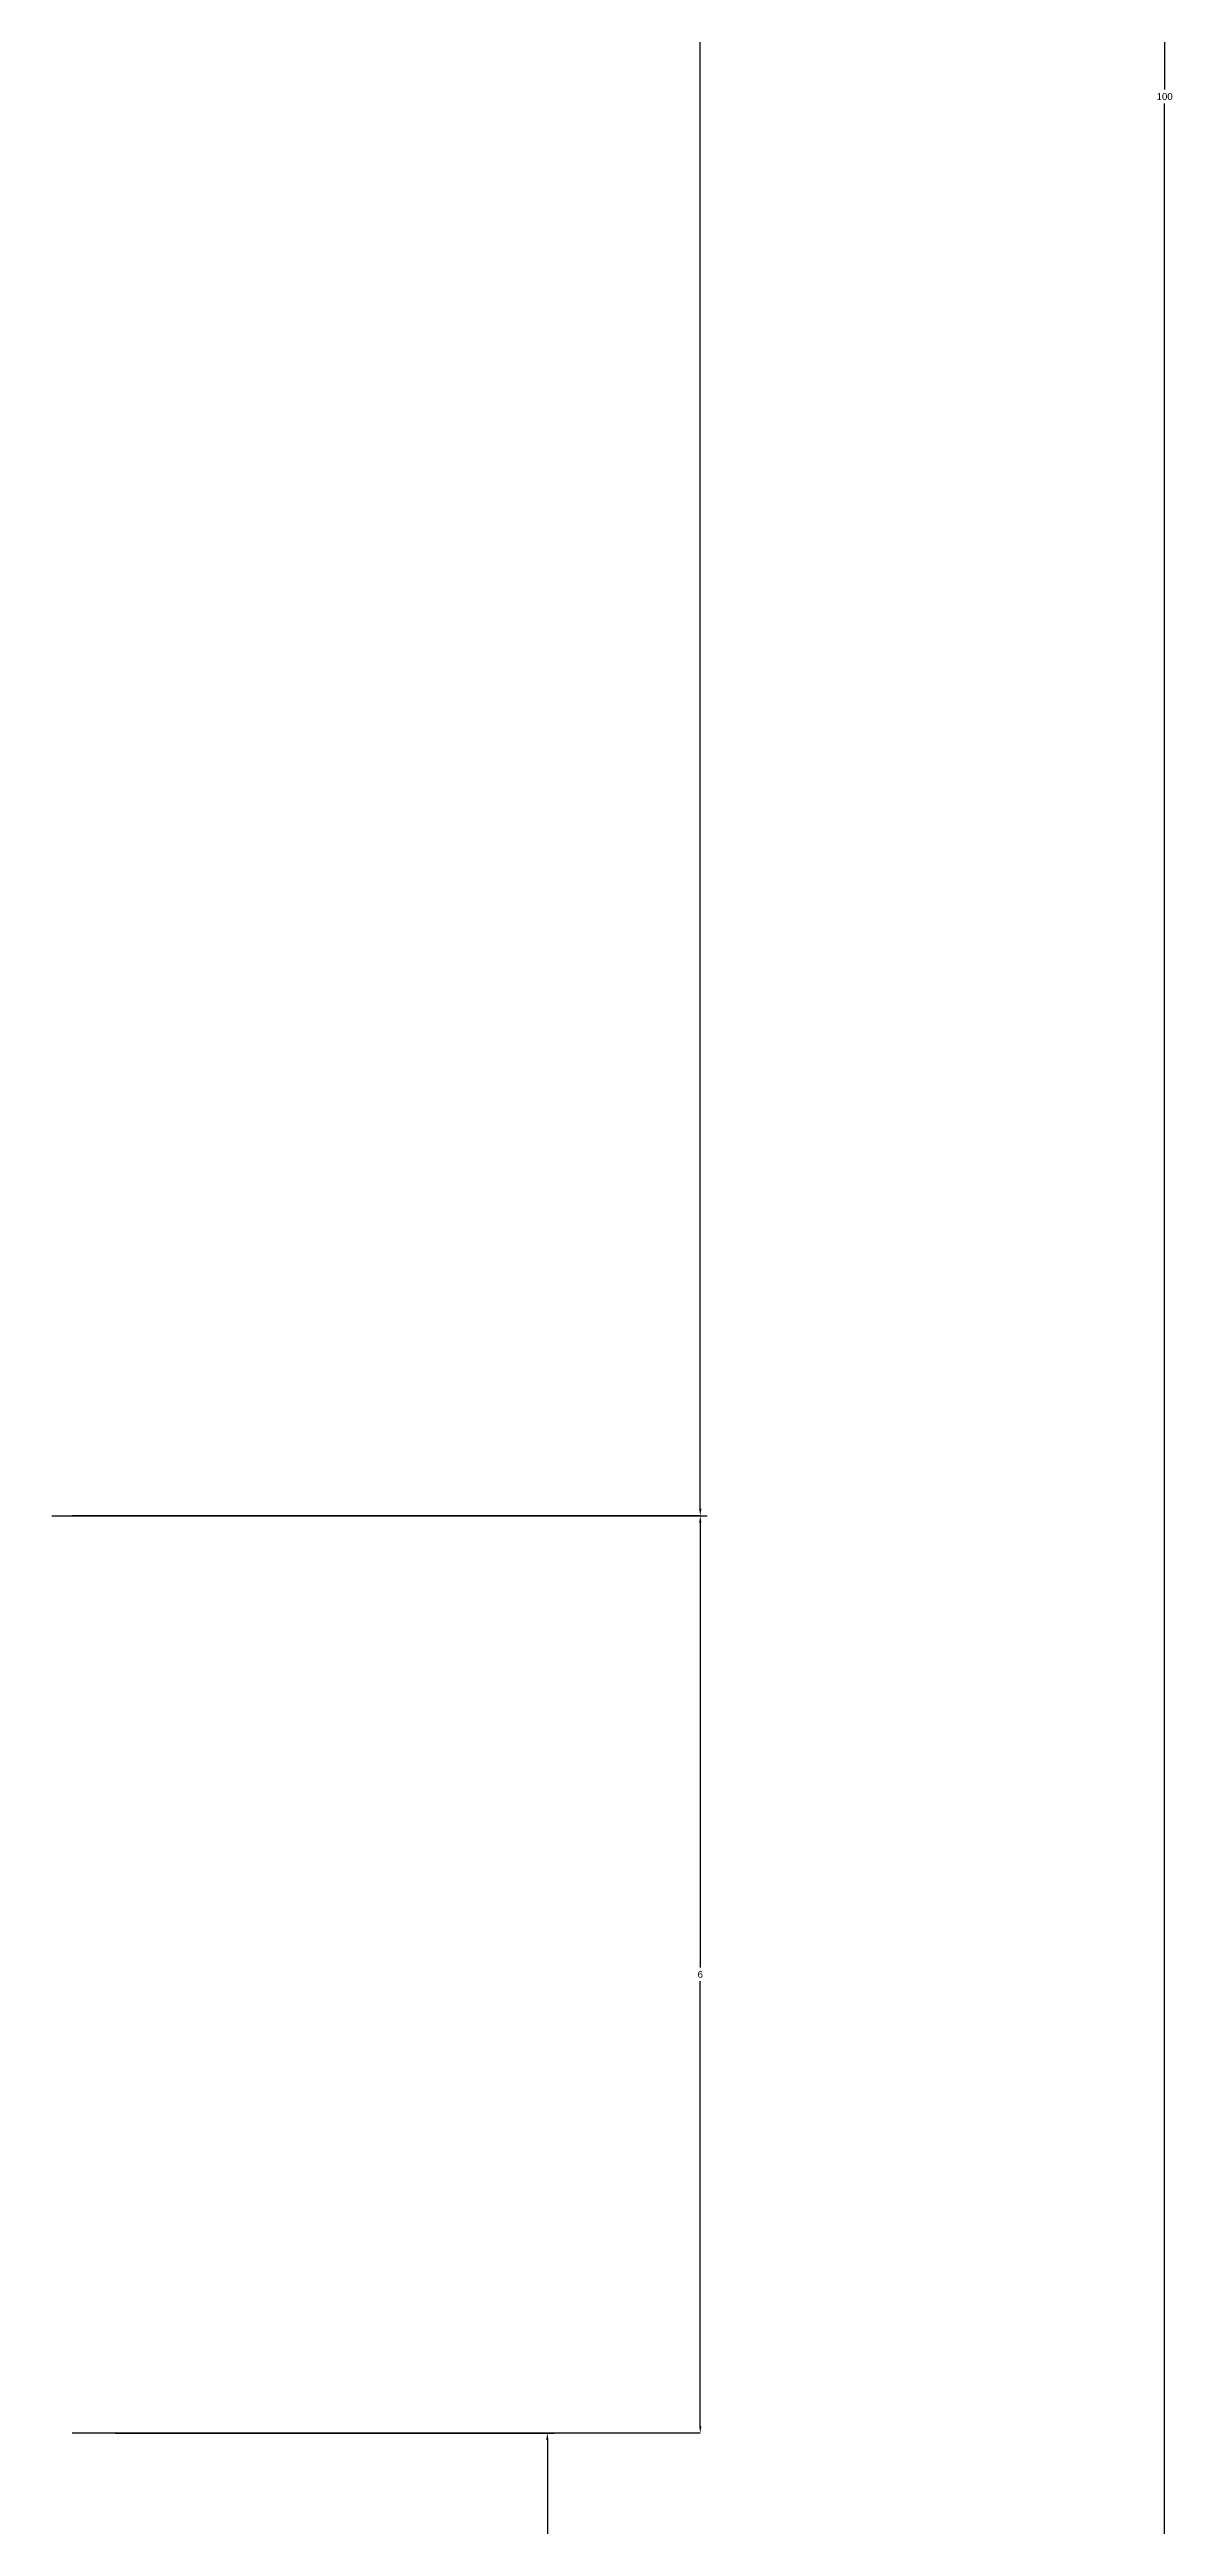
# Model space of a CAD drawing. Extents: x 386248 to 427517, y 4539405 to 4542296.
# Drawn here: x 415327.7 to 415357.1, y 4540647.9 to 4540712.7 of the extents above; entities that cross this region are included whole.
import ezdxf

# ---------------------------------------------------------------- set-up
doc = ezdxf.new("R2010")
doc.units = 0
doc.styles.get("Standard").update_dxf_attribs({"font": 'arial.ttf'})
doc.dimstyles.get("Standard").update_dxf_attribs({"dimtxt": 0.18, "dimasz": 0.18, "dimexe": 0.18, "dimexo": 0.0625, "dimgap": 0.09, "dimtad": 0, "dimtih": 1, "dimtoh": 1, "dimdec": 4, "dimzin": 0, "dimdsep": 46, "dimtxsty": 'Standard', "dimcen": 0.09, "dimadec": 0, "dimazin": 0, "dimtfac": 1, "dimtdec": 4, "dimtofl": 0, "dimtmove": 0, "dimatfit": 3, "dimfxl": 1, "dimtolj": 1, "dimtzin": 0, "dimarcsym": 0})

# ---------------------------------------------------------------- blocks, each defined once
blk = doc.blocks.new('*D3957')
at = {"color": 0, "lineweight": -2}
for p, q in [((415344.753, 4540674.115), (415344.753, 4540662.477)), ((415344.816, 4540674.295), (415344.933, 4540674.295)), ((415344.753, 4540650.475), (415344.753, 4540662.113)), ((415344.691, 4540650.295), (415344.573, 4540650.295))]:
    blk.add_line(p, q, dxfattribs=at)
at = {"color": 0}
for points in [[(415344.783, 4540674.115), (415344.723, 4540674.115), (415344.753, 4540674.295)], [(415344.723, 4540650.475), (415344.783, 4540650.475), (415344.753, 4540650.295)]]:
    blk.add_solid(points, dxfattribs=at)
at = {"layer": 'Defpoints', "color": 0}
for p in [(415344.753, 4540674.295), (415344.753, 4540674.295), (415344.753, 4540650.295)]:
    blk.add_point(p, dxfattribs=at)
at = {"color": 0, "insert": (415344.753, 4540662.295), "char_height": 0.18, "attachment_point": 5}
blk.add_mtext('\\A1;6', dxfattribs=at)
blk = doc.blocks.new('*D3958')
at = {"color": 0, "lineweight": -2}
for p, q in [((415329.449, 4540650.295), (415340.933, 4540650.295)), ((415340.753, 4540650.115), (415340.753, 4540619.199)), ((415340.753, 4540588.727), (415340.753, 4540618.835)), ((415329.926, 4540588.547), (415340.933, 4540588.547))]:
    blk.add_line(p, q, dxfattribs=at)
at = {"color": 0}
for points in [[(415340.783, 4540650.115), (415340.723, 4540650.115), (415340.753, 4540650.295)], [(415340.723, 4540588.727), (415340.783, 4540588.727), (415340.753, 4540588.547)]]:
    blk.add_solid(points, dxfattribs=at)
at = {"layer": 'Defpoints', "color": 0}
for p in [(415329.387, 4540650.295), (415340.753, 4540650.295), (415329.863, 4540588.547)]:
    blk.add_point(p, dxfattribs=at)
at = {"color": 0, "insert": (415340.753, 4540619.017), "char_height": 0.18, "attachment_point": 5}
blk.add_mtext('\\A1;30', dxfattribs=at)
blk = doc.blocks.new('*D3959')
at = {"color": 0, "lineweight": -2}
for p, q in [((415329.449, 4540754.295), (415344.933, 4540754.295)), ((415344.753, 4540754.115), (415344.753, 4540714.477)), ((415344.753, 4540674.475), (415344.753, 4540714.113)), ((415327.794, 4540674.295), (415344.933, 4540674.295))]:
    blk.add_line(p, q, dxfattribs=at)
at = {"color": 0}
for points in [[(415344.783, 4540754.115), (415344.723, 4540754.115), (415344.753, 4540754.295)], [(415344.723, 4540674.475), (415344.783, 4540674.475), (415344.753, 4540674.295)]]:
    blk.add_solid(points, dxfattribs=at)
at = {"layer": 'Defpoints', "color": 0}
for p in [(415329.387, 4540754.295), (415344.753, 4540754.295), (415327.731, 4540674.295)]:
    blk.add_point(p, dxfattribs=at)
at = {"color": 0, "insert": (415344.753, 4540714.295), "char_height": 0.18, "attachment_point": 5}
blk.add_mtext('\\A1;20', dxfattribs=at)
blk = doc.blocks.new('*D3960')
at = {"color": 0, "lineweight": -2}
for p, q in [((415356.9, 4540882.115), (415356.9, 4540711.603)), ((415356.963, 4540882.295), (415357.08, 4540882.295)), ((415356.9, 4540540.727), (415356.9, 4540711.239)), ((415356.838, 4540540.547), (415356.72, 4540540.547))]:
    blk.add_line(p, q, dxfattribs=at)
at = {"color": 0}
for points in [[(415356.93, 4540882.115), (415356.87, 4540882.115), (415356.9, 4540882.295)], [(415356.87, 4540540.727), (415356.93, 4540540.727), (415356.9, 4540540.547)]]:
    blk.add_solid(points, dxfattribs=at)
at = {"layer": 'Defpoints', "color": 0}
for p in [(415356.9, 4540882.295), (415356.9, 4540882.295), (415356.9, 4540540.547)]:
    blk.add_point(p, dxfattribs=at)
at = {"color": 0, "insert": (415356.9, 4540711.421), "char_height": 0.18, "attachment_point": 5}
blk.add_mtext('\\A1;100', dxfattribs=at)

msp = doc.modelspace()

# ---------------------------------------------------------------- linework, layer by layer
for p, q in [((415344.753, 4540674.295), (415328.324, 4540674.295)), ((415344.753, 4540650.295), (415328.324, 4540650.295))]:
    msp.add_line(p, q)

# ---------------------------------------------------------------- dimensions: what is measured, and where the dimension line sits
for base, p1, p2, text, picture, middle in [((415356.9, 4540882.295), (415356.9, 4540540.547), (415356.9, 4540882.295), '100', '*D3960', (415356.9, 4540711.421)), ((415344.753, 4540754.295), (415327.731, 4540674.295), (415329.387, 4540754.295), '20', '*D3959', (415344.753, 4540714.295)), ((415344.753, 4540674.295), (415344.753, 4540650.295), (415344.753, 4540674.295), '6', '*D3957', (415344.753, 4540662.295))]:
    dim = msp.add_linear_dim(base=base, p1=p1, p2=p2, angle=270, text=text, dimstyle='Standard', override={"dimdec": 0})
    dim.commit()
    dim.dimension.update_dxf_attribs({"geometry": picture, "text_midpoint": middle})
dim = msp.add_linear_dim(base=(415340.753, 4540650.295), p1=(415329.863, 4540588.547), p2=(415329.387, 4540650.295), angle=270, text='30', dimstyle='Standard', override={"dimdec": 0})
dim.commit()
dim.dimension.update_dxf_attribs({"geometry": '*D3958', "text_midpoint": (415340.753, 4540619.017), "dimtype": 160})

doc.saveas('drawing.dxf')
